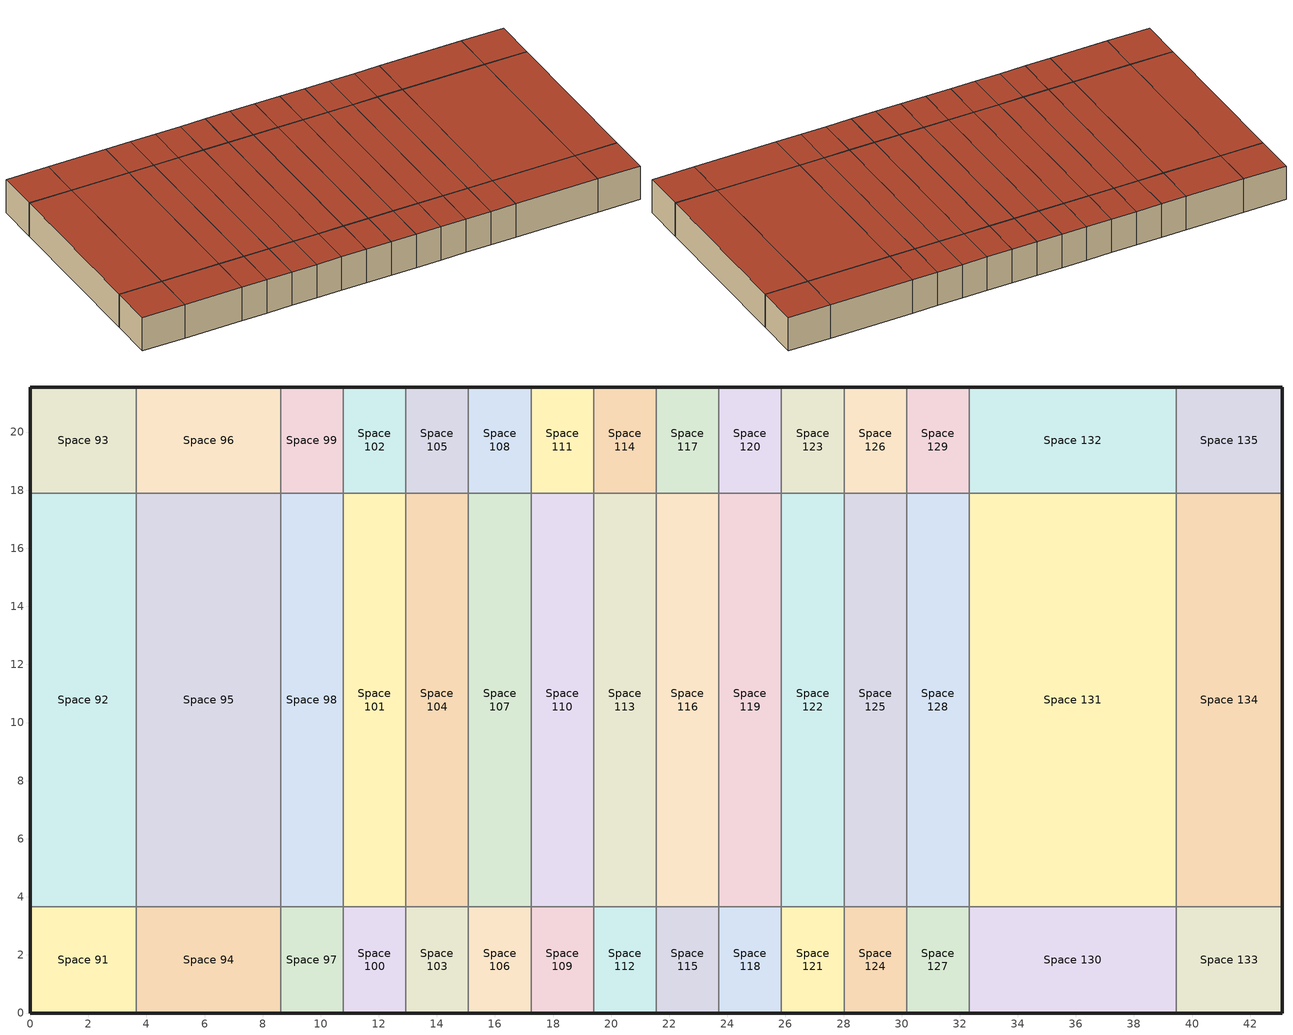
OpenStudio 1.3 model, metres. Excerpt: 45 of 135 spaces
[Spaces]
Space 91
 floor adiabatic (ExtSlabCarpet 4in ClimateZone 1-8): 0,0 0,3.66 3.66,3.66 3.66,0 z12.19
 wall outside: 0,3.66 0,0 3.66,0 z12.19:15.24
 wall to Space 92: 3.66,3.66 0,3.66 z12.19:15.24
 wall to Space 94: 3.66,0 3.66,3.66 z12.19:15.24
 roof outside: 3.66,0 3.66,3.66 0,3.66 0,0 z15.24
Space 92
 floor adiabatic (ExtSlabCarpet 4in ClimateZone 1-8): 0,3.66 0,17.9 3.66,17.9 3.66,3.66 z12.19
 wall outside: 0,17.9 0,3.66 z12.19:15.24
 wall to Space 93: 3.66,17.9 0,17.9 z12.19:15.24
 wall to Space 95: 3.66,3.66 3.66,17.9 z12.19:15.24
 roof outside: 3.66,3.66 3.66,17.9 0,17.9 0,3.66 z15.24
Space 93
 floor adiabatic (ExtSlabCarpet 4in ClimateZone 1-8): 0,17.9 0,21.55 3.66,21.55 3.66,17.9 z12.19
 wall outside: 3.66,21.55 0,21.55 0,17.9 z12.19:15.24
 wall to Space 96: 3.66,17.9 3.66,21.55 z12.19:15.24
 roof outside: 3.66,17.9 3.66,21.55 0,21.55 0,17.9 z15.24
Space 94
 floor adiabatic (ExtSlabCarpet 4in ClimateZone 1-8): 3.66,0 3.66,3.66 8.62,3.66 8.62,0 z12.19
 wall outside: 3.66,0 8.62,0 z12.19:15.24
 wall to Space 95: 8.62,3.66 3.66,3.66 z12.19:15.24
 wall to Space 97: 8.62,0 8.62,3.66 z12.19:15.24
 roof outside: 8.62,0 8.62,3.66 3.66,3.66 3.66,0 z15.24
Space 95
 floor adiabatic (ExtSlabCarpet 4in ClimateZone 1-8): 3.66,3.66 3.66,17.9 8.62,17.9 8.62,3.66 z12.19
 wall to Space 96: 8.62,17.9 3.66,17.9 z12.19:15.24
 wall to Space 98: 8.62,3.66 8.62,17.9 z12.19:15.24
 roof outside: 8.62,3.66 8.62,17.9 3.66,17.9 3.66,3.66 z15.24
Space 96
 floor adiabatic (ExtSlabCarpet 4in ClimateZone 1-8): 3.66,17.9 3.66,21.55 8.62,21.55 8.62,17.9 z12.19
 wall outside: 8.62,21.55 3.66,21.55 z12.19:15.24
 wall to Space 99: 8.62,17.9 8.62,21.55 z12.19:15.24
 roof outside: 8.62,17.9 8.62,21.55 3.66,21.55 3.66,17.9 z15.24
Space 97
 floor adiabatic (ExtSlabCarpet 4in ClimateZone 1-8): 8.62,0 8.62,3.66 10.78,3.66 10.78,0 z12.19
 wall outside: 8.62,0 10.78,0 z12.19:15.24
 wall to Space 98: 10.78,3.66 8.62,3.66 z12.19:15.24
 wall to Space 100: 10.78,0 10.78,3.66 z12.19:15.24
 roof outside: 10.78,0 10.78,3.66 8.62,3.66 8.62,0 z15.24
Space 98
 floor adiabatic (ExtSlabCarpet 4in ClimateZone 1-8): 8.62,3.66 8.62,17.9 10.78,17.9 10.78,3.66 z12.19
 wall to Space 99: 10.78,17.9 8.62,17.9 z12.19:15.24
 wall to Space 101: 10.78,3.66 10.78,17.9 z12.19:15.24
 roof outside: 10.78,3.66 10.78,17.9 8.62,17.9 8.62,3.66 z15.24
Space 99
 floor adiabatic (ExtSlabCarpet 4in ClimateZone 1-8): 8.62,17.9 8.62,21.55 10.78,21.55 10.78,17.9 z12.19
 wall outside: 10.78,21.55 8.62,21.55 z12.19:15.24
 wall to Space 102: 10.78,17.9 10.78,21.55 z12.19:15.24
 roof outside: 10.78,17.9 10.78,21.55 8.62,21.55 8.62,17.9 z15.24
Space 100
 floor adiabatic (ExtSlabCarpet 4in ClimateZone 1-8): 10.78,0 10.78,3.66 12.93,3.66 12.93,0 z12.19
 wall outside: 10.78,0 12.93,0 z12.19:15.24
 wall to Space 101: 12.93,3.66 10.78,3.66 z12.19:15.24
 wall to Space 103: 12.93,0 12.93,3.66 z12.19:15.24
 roof outside: 12.93,0 12.93,3.66 10.78,3.66 10.78,0 z15.24
Space 101
 floor adiabatic (ExtSlabCarpet 4in ClimateZone 1-8): 10.78,3.66 10.78,17.9 12.93,17.9 12.93,3.66 z12.19
 wall to Space 102: 12.93,17.9 10.78,17.9 z12.19:15.24
 wall to Space 104: 12.93,3.66 12.93,17.9 z12.19:15.24
 roof outside: 12.93,3.66 12.93,17.9 10.78,17.9 10.78,3.66 z15.24
Space 102
 floor adiabatic (ExtSlabCarpet 4in ClimateZone 1-8): 10.78,17.9 10.78,21.55 12.93,21.55 12.93,17.9 z12.19
 wall outside: 12.93,21.55 10.78,21.55 z12.19:15.24
 wall to Space 105: 12.93,17.9 12.93,21.55 z12.19:15.24
 roof outside: 12.93,17.9 12.93,21.55 10.78,21.55 10.78,17.9 z15.24
Space 103
 floor adiabatic (ExtSlabCarpet 4in ClimateZone 1-8): 12.93,0 12.93,3.66 15.09,3.66 15.09,0 z12.19
 wall outside: 12.93,0 15.09,0 z12.19:15.24
 wall to Space 104: 15.09,3.66 12.93,3.66 z12.19:15.24
 wall to Space 106: 15.09,0 15.09,3.66 z12.19:15.24
 roof outside: 15.09,0 15.09,3.66 12.93,3.66 12.93,0 z15.24
Space 104
 floor adiabatic (ExtSlabCarpet 4in ClimateZone 1-8): 12.93,3.66 12.93,17.9 15.09,17.9 15.09,3.66 z12.19
 wall to Space 105: 15.09,17.9 12.93,17.9 z12.19:15.24
 wall to Space 107: 15.09,3.66 15.09,17.9 z12.19:15.24
 roof outside: 15.09,3.66 15.09,17.9 12.93,17.9 12.93,3.66 z15.24
Space 105
 floor adiabatic (ExtSlabCarpet 4in ClimateZone 1-8): 12.93,17.9 12.93,21.55 15.09,21.55 15.09,17.9 z12.19
 wall outside: 15.09,21.55 12.93,21.55 z12.19:15.24
 wall to Space 108: 15.09,17.9 15.09,21.55 z12.19:15.24
 roof outside: 15.09,17.9 15.09,21.55 12.93,21.55 12.93,17.9 z15.24
Space 106
 floor adiabatic (ExtSlabCarpet 4in ClimateZone 1-8): 15.09,0 15.09,3.66 17.24,3.66 17.24,0 z12.19
 wall outside: 15.09,0 17.24,0 z12.19:15.24
 wall to Space 107: 17.24,3.66 15.09,3.66 z12.19:15.24
 wall to Space 109: 17.24,0 17.24,3.66 z12.19:15.24
 roof outside: 17.24,0 17.24,3.66 15.09,3.66 15.09,0 z15.24
Space 107
 floor adiabatic (ExtSlabCarpet 4in ClimateZone 1-8): 15.09,3.66 15.09,17.9 17.24,17.9 17.24,3.66 z12.19
 wall to Space 108: 17.24,17.9 15.09,17.9 z12.19:15.24
 wall to Space 110: 17.24,3.66 17.24,17.9 z12.19:15.24
 roof outside: 17.24,3.66 17.24,17.9 15.09,17.9 15.09,3.66 z15.24
Space 108
 floor adiabatic (ExtSlabCarpet 4in ClimateZone 1-8): 15.09,17.9 15.09,21.55 17.24,21.55 17.24,17.9 z12.19
 wall outside: 17.24,21.55 15.09,21.55 z12.19:15.24
 wall to Space 111: 17.24,17.9 17.24,21.55 z12.19:15.24
 roof outside: 17.24,17.9 17.24,21.55 15.09,21.55 15.09,17.9 z15.24
Space 109
 floor adiabatic (ExtSlabCarpet 4in ClimateZone 1-8): 17.24,0 17.24,3.66 19.4,3.66 19.4,0 z12.19
 wall outside: 17.24,0 19.4,0 z12.19:15.24
 wall to Space 110: 19.4,3.66 17.24,3.66 z12.19:15.24
 wall to Space 112: 19.4,0 19.4,3.66 z12.19:15.24
 roof outside: 19.4,0 19.4,3.66 17.24,3.66 17.24,0 z15.24
Space 110
 floor adiabatic (ExtSlabCarpet 4in ClimateZone 1-8): 17.24,3.66 17.24,17.9 19.4,17.9 19.4,3.66 z12.19
 wall to Space 111: 19.4,17.9 17.24,17.9 z12.19:15.24
 wall to Space 113: 19.4,3.66 19.4,17.9 z12.19:15.24
 roof outside: 19.4,3.66 19.4,17.9 17.24,17.9 17.24,3.66 z15.24
Space 111
 floor adiabatic (ExtSlabCarpet 4in ClimateZone 1-8): 17.24,17.9 17.24,21.55 19.4,21.55 19.4,17.9 z12.19
 wall outside: 19.4,21.55 17.24,21.55 z12.19:15.24
 wall to Space 114: 19.4,17.9 19.4,21.55 z12.19:15.24
 roof outside: 19.4,17.9 19.4,21.55 17.24,21.55 17.24,17.9 z15.24
Space 112
 floor adiabatic (ExtSlabCarpet 4in ClimateZone 1-8): 19.4,0 19.4,3.66 21.55,3.66 21.55,0 z12.19
 wall outside: 19.4,0 21.55,0 z12.19:15.24
 wall to Space 113: 21.55,3.66 19.4,3.66 z12.19:15.24
 wall to Space 115: 21.55,0 21.55,3.66 z12.19:15.24
 roof outside: 21.55,0 21.55,3.66 19.4,3.66 19.4,0 z15.24
Space 113
 floor adiabatic (ExtSlabCarpet 4in ClimateZone 1-8): 19.4,3.66 19.4,17.9 21.55,17.9 21.55,3.66 z12.19
 wall to Space 114: 21.55,17.9 19.4,17.9 z12.19:15.24
 wall to Space 116: 21.55,3.66 21.55,17.9 z12.19:15.24
 roof outside: 21.55,3.66 21.55,17.9 19.4,17.9 19.4,3.66 z15.24
Space 114
 floor adiabatic (ExtSlabCarpet 4in ClimateZone 1-8): 19.4,17.9 19.4,21.55 21.55,21.55 21.55,17.9 z12.19
 wall outside: 21.55,21.55 19.4,21.55 z12.19:15.24
 wall to Space 117: 21.55,17.9 21.55,21.55 z12.19:15.24
 roof outside: 21.55,17.9 21.55,21.55 19.4,21.55 19.4,17.9 z15.24
Space 115
 floor adiabatic (ExtSlabCarpet 4in ClimateZone 1-8): 21.55,0 21.55,3.66 23.71,3.66 23.71,0 z12.19
 wall outside: 21.55,0 23.71,0 z12.19:15.24
 wall to Space 116: 23.71,3.66 21.55,3.66 z12.19:15.24
 wall to Space 118: 23.71,0 23.71,3.66 z12.19:15.24
 roof outside: 23.71,0 23.71,3.66 21.55,3.66 21.55,0 z15.24
Space 116
 floor adiabatic (ExtSlabCarpet 4in ClimateZone 1-8): 21.55,3.66 21.55,17.9 23.71,17.9 23.71,3.66 z12.19
 wall to Space 117: 23.71,17.9 21.55,17.9 z12.19:15.24
 wall to Space 119: 23.71,3.66 23.71,17.9 z12.19:15.24
 roof outside: 23.71,3.66 23.71,17.9 21.55,17.9 21.55,3.66 z15.24
Space 117
 floor adiabatic (ExtSlabCarpet 4in ClimateZone 1-8): 21.55,17.9 21.55,21.55 23.71,21.55 23.71,17.9 z12.19
 wall outside: 23.71,21.55 21.55,21.55 z12.19:15.24
 wall to Space 120: 23.71,17.9 23.71,21.55 z12.19:15.24
 roof outside: 23.71,17.9 23.71,21.55 21.55,21.55 21.55,17.9 z15.24
Space 118
 floor adiabatic (ExtSlabCarpet 4in ClimateZone 1-8): 23.71,0 23.71,3.66 25.86,3.66 25.86,0 z12.19
 wall outside: 23.71,0 25.86,0 z12.19:15.24
 wall to Space 119: 25.86,3.66 23.71,3.66 z12.19:15.24
 wall to Space 121: 25.86,0 25.86,3.66 z12.19:15.24
 roof outside: 25.86,0 25.86,3.66 23.71,3.66 23.71,0 z15.24
Space 119
 floor adiabatic (ExtSlabCarpet 4in ClimateZone 1-8): 23.71,3.66 23.71,17.9 25.86,17.9 25.86,3.66 z12.19
 wall to Space 120: 25.86,17.9 23.71,17.9 z12.19:15.24
 wall to Space 122: 25.86,3.66 25.86,17.9 z12.19:15.24
 roof outside: 25.86,3.66 25.86,17.9 23.71,17.9 23.71,3.66 z15.24
Space 120
 floor adiabatic (ExtSlabCarpet 4in ClimateZone 1-8): 23.71,17.9 23.71,21.55 25.86,21.55 25.86,17.9 z12.19
 wall outside: 25.86,21.55 23.71,21.55 z12.19:15.24
 wall to Space 123: 25.86,17.9 25.86,21.55 z12.19:15.24
 roof outside: 25.86,17.9 25.86,21.55 23.71,21.55 23.71,17.9 z15.24
Space 121
 floor adiabatic (ExtSlabCarpet 4in ClimateZone 1-8): 25.86,0 25.86,3.66 28.02,3.66 28.02,0 z12.19
 wall outside: 25.86,0 28.02,0 z12.19:15.24
 wall to Space 122: 28.02,3.66 25.86,3.66 z12.19:15.24
 wall to Space 124: 28.02,0 28.02,3.66 z12.19:15.24
 roof outside: 28.02,0 28.02,3.66 25.86,3.66 25.86,0 z15.24
Space 122
 floor adiabatic (ExtSlabCarpet 4in ClimateZone 1-8): 25.86,3.66 25.86,17.9 28.02,17.9 28.02,3.66 z12.19
 wall to Space 123: 28.02,17.9 25.86,17.9 z12.19:15.24
 wall to Space 125: 28.02,3.66 28.02,17.9 z12.19:15.24
 roof outside: 28.02,3.66 28.02,17.9 25.86,17.9 25.86,3.66 z15.24
Space 123
 floor adiabatic (ExtSlabCarpet 4in ClimateZone 1-8): 25.86,17.9 25.86,21.55 28.02,21.55 28.02,17.9 z12.19
 wall outside: 28.02,21.55 25.86,21.55 z12.19:15.24
 wall to Space 126: 28.02,17.9 28.02,21.55 z12.19:15.24
 roof outside: 28.02,17.9 28.02,21.55 25.86,21.55 25.86,17.9 z15.24
Space 124
 floor adiabatic (ExtSlabCarpet 4in ClimateZone 1-8): 28.02,0 28.02,3.66 30.17,3.66 30.17,0 z12.19
 wall outside: 28.02,0 30.17,0 z12.19:15.24
 wall to Space 125: 30.17,3.66 28.02,3.66 z12.19:15.24
 wall to Space 127: 30.17,0 30.17,3.66 z12.19:15.24
 roof outside: 30.17,0 30.17,3.66 28.02,3.66 28.02,0 z15.24
Space 125
 floor adiabatic (ExtSlabCarpet 4in ClimateZone 1-8): 28.02,3.66 28.02,17.9 30.17,17.9 30.17,3.66 z12.19
 wall to Space 126: 30.17,17.9 28.02,17.9 z12.19:15.24
 wall to Space 128: 30.17,3.66 30.17,17.9 z12.19:15.24
 roof outside: 30.17,3.66 30.17,17.9 28.02,17.9 28.02,3.66 z15.24
Space 126
 floor adiabatic (ExtSlabCarpet 4in ClimateZone 1-8): 28.02,17.9 28.02,21.55 30.17,21.55 30.17,17.9 z12.19
 wall outside: 30.17,21.55 28.02,21.55 z12.19:15.24
 wall to Space 129: 30.17,17.9 30.17,21.55 z12.19:15.24
 roof outside: 30.17,17.9 30.17,21.55 28.02,21.55 28.02,17.9 z15.24
Space 127
 floor adiabatic (ExtSlabCarpet 4in ClimateZone 1-8): 30.17,0 30.17,3.66 32.33,3.66 32.33,0 z12.19
 wall outside: 30.17,0 32.33,0 z12.19:15.24
 wall to Space 128: 32.33,3.66 30.17,3.66 z12.19:15.24
 wall to Space 130: 32.33,0 32.33,3.66 z12.19:15.24
 roof outside: 32.33,0 32.33,3.66 30.17,3.66 30.17,0 z15.24
Space 128
 floor adiabatic (ExtSlabCarpet 4in ClimateZone 1-8): 30.17,3.66 30.17,17.9 32.33,17.9 32.33,3.66 z12.19
 wall to Space 129: 32.33,17.9 30.17,17.9 z12.19:15.24
 wall to Space 131: 32.33,3.66 32.33,17.9 z12.19:15.24
 roof outside: 32.33,3.66 32.33,17.9 30.17,17.9 30.17,3.66 z15.24
Space 129
 floor adiabatic (ExtSlabCarpet 4in ClimateZone 1-8): 30.17,17.9 30.17,21.55 32.33,21.55 32.33,17.9 z12.19
 wall outside: 32.33,21.55 30.17,21.55 z12.19:15.24
 wall to Space 132: 32.33,17.9 32.33,21.55 z12.19:15.24
 roof outside: 32.33,17.9 32.33,21.55 30.17,21.55 30.17,17.9 z15.24
Space 130
 floor adiabatic (ExtSlabCarpet 4in ClimateZone 1-8): 32.33,0 32.33,3.66 39.45,3.66 39.45,0 z12.19
 wall outside: 32.33,0 39.45,0 z12.19:15.24
 wall to Space 131: 39.45,3.66 32.33,3.66 z12.19:15.24
 wall to Space 133: 39.45,0 39.45,3.66 z12.19:15.24
 roof outside: 39.45,0 39.45,3.66 32.33,3.66 32.33,0 z15.24
Space 131
 floor adiabatic (ExtSlabCarpet 4in ClimateZone 1-8): 32.33,3.66 32.33,17.9 39.45,17.9 39.45,3.66 z12.19
 wall to Space 132: 39.45,17.9 32.33,17.9 z12.19:15.24
 wall to Space 134: 39.45,3.66 39.45,17.9 z12.19:15.24
 roof outside: 39.45,3.66 39.45,17.9 32.33,17.9 32.33,3.66 z15.24
Space 132
 floor adiabatic (ExtSlabCarpet 4in ClimateZone 1-8): 32.33,17.9 32.33,21.55 39.45,21.55 39.45,17.9 z12.19
 wall outside: 39.45,21.55 32.33,21.55 z12.19:15.24
 wall to Space 135: 39.45,17.9 39.45,21.55 z12.19:15.24
 roof outside: 39.45,17.9 39.45,21.55 32.33,21.55 32.33,17.9 z15.24
Space 133
 floor adiabatic (ExtSlabCarpet 4in ClimateZone 1-8): 39.45,0 39.45,3.66 43.11,3.66 43.11,0 z12.19
 wall outside: 39.45,0 43.11,0 43.11,3.66 z12.19:15.24
 wall to Space 134: 43.11,3.66 39.45,3.66 z12.19:15.24
 roof outside: 43.11,0 43.11,3.66 39.45,3.66 39.45,0 z15.24
Space 134
 floor adiabatic (ExtSlabCarpet 4in ClimateZone 1-8): 39.45,3.66 39.45,17.9 43.11,17.9 43.11,3.66 z12.19
 wall outside: 43.11,3.66 43.11,17.9 z12.19:15.24
 wall to Space 135: 43.11,17.9 39.45,17.9 z12.19:15.24
 roof outside: 43.11,3.66 43.11,17.9 39.45,17.9 39.45,3.66 z15.24
Space 135
 floor adiabatic (ExtSlabCarpet 4in ClimateZone 1-8): 39.45,17.9 39.45,21.55 43.11,21.55 43.11,17.9 z12.19
 wall outside: 43.11,17.9 43.11,21.55 39.45,21.55 z12.19:15.24
 roof outside: 43.11,17.9 43.11,21.55 39.45,21.55 39.45,17.9 z15.24
[ClimateZones]
Climate Zone Institution Name 1=ASHRAE; Climate Zone Document Name 1=ANSI/ASHRAE Standard 169; Climate Zone Document Year 1=2006; Climate Zone Institution Name 2=CEC; Climate Zone Document Name 2=California Climate Zone Descriptions; Climate Zone Document Year 2=1995
[Building]
Building 1: Default Construction Set=DOE Ref 2004 - CZ5 - Office
[DefaultConstructionSet]
DOE Ref 2004 - CZ5 - Office: Default Exterior Surface Constructions=Default Surface Constructions 1; Default Interior Surface Constructions=Default Surface Constructions 2; Default Ground Contact Surface Constructions=Default Surface Constructions 3; Default Exterior SubSurface Constructions=Default Sub Surface Constructions 1; Default Interior SubSurface Constructions=Default Sub Surface Constructions 2; Interior Partition Construction=Interior Partition
[DefaultSurfaceConstructions]
Name | Floor Construction | Wall Construction | Roof Ceiling Construction
Default Surface Constructions 1 | ExtSlabCarpet 4in ClimateZone 1-8 | ASHRAE 90.1-2004 ExtWall Mass ClimateZone 5 | ASHRAE 90.1-2004 ExtRoof IEAD ClimateZone 5-6
Default Surface Constructions 2 | Interior Floor | Interior Wall | Interior Ceiling
Default Surface Constructions 3 | ExtSlabCarpet 4in ClimateZone 1-8 | ExtSlabCarpet 4in ClimateZone 1-8 | ExtSlabCarpet 4in ClimateZone 1-8
[Construction]
ExtSlabCarpet 4in ClimateZone 1-8: MAT-CC05 4 HW CONCRETE, CP02 CARPET PAD
ASHRAE 90.1-2004 ExtWall Mass ClimateZone 5: 1IN Stucco, 8IN CONCRETE HW RefBldg, Mass NonRes Wall Insulation-1.43, 1/2IN Gypsum
ASHRAE 90.1-2004 ExtRoof IEAD ClimateZone 5-6: Roof Membrane, IEAD NonRes Roof Insulation-2.85, Metal Decking
Interior Floor: F16 Acoustic tile, F05 Ceiling air space resistance, M11 100mm lightweight concrete
Interior Wall: G01a 19mm gypsum board, F04 Wall air space resistance, G01a 19mm gypsum board
Interior Ceiling: M11 100mm lightweight concrete, F05 Ceiling air space resistance, F16 Acoustic tile
ASHRAE 90.1-2004 ExtWindow ClimateZone 4-6: Fixed Window 3.24/0.39/0.31
Exterior Door: F08 Metal surface, I01 25mm insulation board
Interior Window: Clear 3mm
Interior Door; Interior Partition: G05 25mm wood
[Material] Thermal Absorptance=0.9
Name | Roughness | Thickness {m} | Conductivity {W/m-K} | Density {kg/m3} | Specific Heat {J/kg-K} | Solar Absorptance | Visible Absorptance
MAT-CC05 4 HW CONCRETE | Rough | 0.1016 | 1.311 | 2240 | 836.8 | 0.85 | 0.85
1IN Stucco | Smooth | 0.0253 | 0.6918 | 1858 | 837 | 0.92 | 0.92
8IN CONCRETE HW RefBldg | Rough | 0.2032 | 1.311 | 2240 | 836.8 | 0.7 | 0.7
Mass NonRes Wall Insulation-1.43 | MediumRough | 0.0495495 | 0.049 | 265 | 836.8 | 0.7 | 0.7
1/2IN Gypsum | Smooth | 0.0127 | 0.16 | 784.9 | 830 | 0.4 | 0.4
Roof Membrane | VeryRough | 0.0095 | 0.16 | 1121.29 | 1460 | 0.7 | 0.7
IEAD NonRes Roof Insulation-2.85 | MediumRough | 0.127339 | 0.049 | 265 | 836.8 | 0.7 | 0.7
Metal Decking | MediumSmooth | 0.0015 | 45.006 | 7680 | 418.4 | 0.6 | 0.6
F16 Acoustic tile | MediumSmooth | 0.0191 | 0.06 | 368 | 590 | 0.3 | 0.3
M11 100mm lightweight concrete | MediumRough | 0.1016 | 0.53 | 1280 | 840 | 0.5 | 0.5
G01a 19mm gypsum board | MediumSmooth | 0.019 | 0.16 | 800 | 1090 | 0.4 | 0.4
F08 Metal surface | Smooth | 0.0008 | 45.28 | 7824 | 500 | 0.7 | 0.7
I01 25mm insulation board | MediumRough | 0.0254 | 0.03 | 43 | 1210 | 0.6 | 0.6
G05 25mm wood | MediumSmooth | 0.0254 | 0.15 | 608 | 1630 | 0.5 | 0.5
[Material:NoMass]
CP02 CARPET PAD: Roughness=Smooth; Thermal Resistance {m2-K/W}=0.1; Thermal Absorptance=0.9; Solar Absorptance=0.8; Visible Absorptance=0.8
[Material:AirGap]
Name | Thermal Resistance {m2-K/W}
F05 Ceiling air space resistance | 0.18
F04 Wall air space resistance | 0.15
[DefaultSubSurfaceConstructions]
Name | Fixed Window Construction | Operable Window Construction | Door Construction | Tubular Daylight Dome Construction | Tubular Daylight Diffuser Construction
Default Sub Surface Constructions 1 | ASHRAE 90.1-2004 ExtWindow ClimateZone 4-6 | ASHRAE 90.1-2004 ExtWindow ClimateZone 4-6 | Exterior Door | Interior Window | Interior Window
Default Sub Surface Constructions 2 | Interior Window | Interior Window | Interior Door
[WindowMaterial:SimpleGlazingSystem]
Fixed Window 3.24/0.39/0.31: U-Factor {W/m2-K}=3.23646; Solar Heat Gain Coefficient=0.39; Visible Transmittance=0.31
[WindowMaterial:Glazing]
Clear 3mm: Optical Data Type=SpectralAverage; Thickness {m}=0.003; Solar Transmittance at Normal Incidence=0.837; Front Side Solar Reflectance at Normal Incidence=0.075; Back Side Solar Reflectance at Normal Incidence=0; Visible Transmittance at Normal Incidence=0.898; Front Side Visible Reflectance at Normal Incidence=0.081; Back Side Visible Reflectance at Normal Incidence=0; Infrared Transmittance at Normal Incidence=0; Front Side Infrared Hemispherical Emissivity=0.84; Back Side Infrared Hemispherical Emissivity=0.84; Conductivity {W/m-K}=0.9; Dirt Correction Factor for Solar and Visible Transmittance=1; Solar Diffusing=Yes
[SpaceType] Standards Building Type=Office
Name | Default Schedule Set | Design Specification Outdoor Air Object | Standards Space Type
DOE Ref 2004 - Office - BreakRoom | DOE Ref 2004 - Office - BreakRoom Schedule Set | DOE Ref 2004 - Office - BreakRoom Ventilation | BreakRoom
DOE Ref 2004 - Office - ClosedOffice | DOE Ref 2004 - Office - ClosedOffice Schedule Set | DOE Ref 2004 - Office - ClosedOffice Ventilation | ClosedOffice
DOE Ref 2004 - Office - Conference | DOE Ref 2004 - Office - Conference Schedule Set | DOE Ref 2004 - Office - Conference Ventilation | Conference
DOE Ref 2004 - Office - Corridor | DOE Ref 2004 - Office - Corridor Schedule Set | DOE Ref 2004 - Office - Corridor Ventilation | Corridor
DOE Ref 2004 - Office - Elec/MechRoom | DOE Ref 2004 - Office - Elec/MechRoom Schedule Set | DOE Ref 2004 - Office - Elec/MechRoom Ventilation | Elec/MechRoom
DOE Ref 2004 - Office - IT_Room | DOE Ref 2004 - Office - IT_Room Schedule Set | DOE Ref 2004 - Office - IT_Room Ventilation | IT_Room
DOE Ref 2004 - Office - Lobby | DOE Ref 2004 - Office - Lobby Schedule Set | DOE Ref 2004 - Office - Lobby Ventilation | Lobby
DOE Ref 2004 - Office - OpenOffice | DOE Ref 2004 - Office - OpenOffice Schedule Set | DOE Ref 2004 - Office - OpenOffice Ventilation | OpenOffice
DOE Ref 2004 - Office - PrintRoom | DOE Ref 2004 - Office - PrintRoom Schedule Set | DOE Ref 2004 - Office - PrintRoom Ventilation | PrintRoom
DOE Ref 2004 - Office - Restroom | DOE Ref 2004 - Office - Restroom Schedule Set | DOE Ref 2004 - Office - Restroom Ventilation | Restroom
DOE Ref 2004 - Office - Stair | DOE Ref 2004 - Office - Stair Schedule Set | DOE Ref 2004 - Office - Stair Ventilation | Stair
DOE Ref 2004 - Office - Storage | DOE Ref 2004 - Office - Storage Schedule Set | DOE Ref 2004 - Office - Storage Ventilation | Storage
DOE Ref 2004 - Office - Vending | DOE Ref 2004 - Office - Vending Schedule Set | DOE Ref 2004 - Office - Vending Ventilation | Vending
[DefaultScheduleSet] Lighting Schedule=Office Bldg Light; Infiltration Schedule=Office Infil Quarter On
Name | Number of People Schedule | People Activity Level Schedule | Electric Equipment Schedule
DOE Ref 2004 - Office - BreakRoom Schedule Set; DOE Ref 2004 - Office - Conference Schedule Set; DOE Ref 2004 - Office - IT_Room Schedule Set; DOE Ref 2004 - Office - Lobby Schedule Set; DOE Ref 2004 - Office - PrintRoom Schedule Set; DOE Ref 2004 - Office - Restroom Schedule Set; DOE Ref 2004 - Office - Vending Schedule Set | Office Misc Occ | Office Activity | Office Bldg Equip
DOE Ref 2004 - Office - ClosedOffice Schedule Set; DOE Ref 2004 - Office - Corridor Schedule Set; DOE Ref 2004 - Office - OpenOffice Schedule Set | Office Work Occ | Office Activity | Office Bldg Equip
DOE Ref 2004 - Office - Elec/MechRoom Schedule Set |  |  | Office Bldg Equip
DOE Ref 2004 - Office - Stair Schedule Set; DOE Ref 2004 - Office - Storage Schedule Set
[Lights:Definition] Design Level Calculation Method=Watts/Area
Name | Watts per Space Floor Area {W/m2}
DOE Ref 2004 - Office - BreakRoom Lights Definition | 12.9167
DOE Ref 2004 - Office - ClosedOffice Lights Definition; DOE Ref 2004 - Office - IT_Room Lights Definition; DOE Ref 2004 - Office - OpenOffice Lights Definition; DOE Ref 2004 - Office - PrintRoom Lights Definition | 11.8403
DOE Ref 2004 - Office - Conference Lights Definition; DOE Ref 2004 - Office - Lobby Lights Definition | 13.9931
DOE Ref 2004 - Office - Corridor Lights Definition; DOE Ref 2004 - Office - Vending Lights Definition | 5.38196
DOE Ref 2004 - Office - Elec/MechRoom Lights Definition | 16.1459
DOE Ref 2004 - Office - Restroom Lights Definition | 9.68752
DOE Ref 2004 - Office - Stair Lights Definition | 6.45835
DOE Ref 2004 - Office - Storage Lights Definition | 8.61113
[Lights]
Name | Lights Definition | Space or SpaceType
DOE Ref 2004 - Office - BreakRoom Lights | DOE Ref 2004 - Office - BreakRoom Lights Definition | DOE Ref 2004 - Office - BreakRoom
DOE Ref 2004 - Office - ClosedOffice Lights | DOE Ref 2004 - Office - ClosedOffice Lights Definition | DOE Ref 2004 - Office - ClosedOffice
DOE Ref 2004 - Office - Conference Lights | DOE Ref 2004 - Office - Conference Lights Definition | DOE Ref 2004 - Office - Conference
DOE Ref 2004 - Office - Corridor Lights | DOE Ref 2004 - Office - Corridor Lights Definition | DOE Ref 2004 - Office - Corridor
DOE Ref 2004 - Office - Elec/MechRoom Lights | DOE Ref 2004 - Office - Elec/MechRoom Lights Definition | DOE Ref 2004 - Office - Elec/MechRoom
DOE Ref 2004 - Office - IT_Room Lights | DOE Ref 2004 - Office - IT_Room Lights Definition | DOE Ref 2004 - Office - IT_Room
DOE Ref 2004 - Office - Lobby Lights | DOE Ref 2004 - Office - Lobby Lights Definition | DOE Ref 2004 - Office - Lobby
DOE Ref 2004 - Office - OpenOffice Lights | DOE Ref 2004 - Office - OpenOffice Lights Definition | DOE Ref 2004 - Office - OpenOffice
DOE Ref 2004 - Office - PrintRoom Lights | DOE Ref 2004 - Office - PrintRoom Lights Definition | DOE Ref 2004 - Office - PrintRoom
DOE Ref 2004 - Office - Restroom Lights | DOE Ref 2004 - Office - Restroom Lights Definition | DOE Ref 2004 - Office - Restroom
DOE Ref 2004 - Office - Stair Lights | DOE Ref 2004 - Office - Stair Lights Definition | DOE Ref 2004 - Office - Stair
DOE Ref 2004 - Office - Storage Lights | DOE Ref 2004 - Office - Storage Lights Definition | DOE Ref 2004 - Office - Storage
DOE Ref 2004 - Office - Vending Lights | DOE Ref 2004 - Office - Vending Lights Definition | DOE Ref 2004 - Office - Vending
[DesignSpecification:OutdoorAir] Outdoor Air Method=Sum
Name | Outdoor Air Flow per Person {m3/s-person} | Outdoor Air Flow per Floor Area {m3/s-m2}
DOE Ref 2004 - Office - BreakRoom Ventilation; DOE Ref 2004 - Office - Lobby Ventilation | 0.00707921
DOE Ref 2004 - Office - ClosedOffice Ventilation; DOE Ref 2004 - Office - Conference Ventilation; DOE Ref 2004 - Office - Elec/MechRoom Ventilation; DOE Ref 2004 - Office - OpenOffice Ventilation | 0.00943895
DOE Ref 2004 - Office - Corridor Ventilation; DOE Ref 2004 - Office - IT_Room Ventilation; DOE Ref 2004 - Office - PrintRoom Ventilation; DOE Ref 2004 - Office - Stair Ventilation; DOE Ref 2004 - Office - Storage Ventilation; DOE Ref 2004 - Office - Vending Ventilation |  | 0.000254
DOE Ref 2004 - Office - Restroom Ventilation |  | 0.0048768
[People:Definition] Number of People Calculation Method=People/Area; Fraction Radiant=0.3
Name | People per Space Floor Area {person/m2}
DOE Ref 2004 - Office - BreakRoom People Definition; DOE Ref 2004 - Office - Conference People Definition | 0.538196
DOE Ref 2004 - Office - ClosedOffice People Definition | 0.0511286
DOE Ref 2004 - Office - Corridor People Definition; DOE Ref 2004 - Office - Vending People Definition | 0.0107639
DOE Ref 2004 - Office - IT_Room People Definition | 0.0538196
DOE Ref 2004 - Office - Lobby People Definition; DOE Ref 2004 - Office - PrintRoom People Definition; DOE Ref 2004 - Office - Restroom People Definition | 0.107639
DOE Ref 2004 - Office - OpenOffice People Definition | 0.0565105
[People]
Name | People Definition | Space or SpaceType
DOE Ref 2004 - Office - BreakRoom People | DOE Ref 2004 - Office - BreakRoom People Definition | DOE Ref 2004 - Office - BreakRoom
DOE Ref 2004 - Office - ClosedOffice People | DOE Ref 2004 - Office - ClosedOffice People Definition | DOE Ref 2004 - Office - ClosedOffice
DOE Ref 2004 - Office - Conference People | DOE Ref 2004 - Office - Conference People Definition | DOE Ref 2004 - Office - Conference
DOE Ref 2004 - Office - Corridor People | DOE Ref 2004 - Office - Corridor People Definition | DOE Ref 2004 - Office - Corridor
DOE Ref 2004 - Office - IT_Room People | DOE Ref 2004 - Office - IT_Room People Definition | DOE Ref 2004 - Office - IT_Room
DOE Ref 2004 - Office - Lobby People | DOE Ref 2004 - Office - Lobby People Definition | DOE Ref 2004 - Office - Lobby
DOE Ref 2004 - Office - OpenOffice People | DOE Ref 2004 - Office - OpenOffice People Definition | DOE Ref 2004 - Office - OpenOffice
DOE Ref 2004 - Office - PrintRoom People | DOE Ref 2004 - Office - PrintRoom People Definition | DOE Ref 2004 - Office - PrintRoom
DOE Ref 2004 - Office - Restroom People | DOE Ref 2004 - Office - Restroom People Definition | DOE Ref 2004 - Office - Restroom
DOE Ref 2004 - Office - Vending People | DOE Ref 2004 - Office - Vending People Definition | DOE Ref 2004 - Office - Vending
[SpaceInfiltration:DesignFlowRate] Design Flow Rate Calculation Method=Flow/ExteriorArea; Flow per Exterior Surface Area {m3/s-m2}=0.00030226
Name | Space or SpaceType
DOE Ref 2004 - Office - BreakRoom Infiltration | DOE Ref 2004 - Office - BreakRoom
DOE Ref 2004 - Office - ClosedOffice Infiltration | DOE Ref 2004 - Office - ClosedOffice
DOE Ref 2004 - Office - Conference Infiltration | DOE Ref 2004 - Office - Conference
DOE Ref 2004 - Office - Corridor Infiltration | DOE Ref 2004 - Office - Corridor
DOE Ref 2004 - Office - Elec/MechRoom Infiltration | DOE Ref 2004 - Office - Elec/MechRoom
DOE Ref 2004 - Office - IT_Room Infiltration | DOE Ref 2004 - Office - IT_Room
DOE Ref 2004 - Office - Lobby Infiltration | DOE Ref 2004 - Office - Lobby
DOE Ref 2004 - Office - OpenOffice Infiltration | DOE Ref 2004 - Office - OpenOffice
DOE Ref 2004 - Office - PrintRoom Infiltration | DOE Ref 2004 - Office - PrintRoom
DOE Ref 2004 - Office - Restroom Infiltration | DOE Ref 2004 - Office - Restroom
DOE Ref 2004 - Office - Stair Infiltration | DOE Ref 2004 - Office - Stair
DOE Ref 2004 - Office - Storage Infiltration | DOE Ref 2004 - Office - Storage
DOE Ref 2004 - Office - Vending Infiltration | DOE Ref 2004 - Office - Vending
[ElectricEquipment:Definition] Design Level Calculation Method=Watts/Area
Name | Watts per Space Floor Area {W/m2}
DOE Ref 2004 - Office - BreakRoom Electric Equipment Definition | 60.0626
DOE Ref 2004 - Office - ClosedOffice Electric Equipment Definition | 9.3646
DOE Ref 2004 - Office - Conference Electric Equipment Definition | 10.7639
DOE Ref 2004 - Office - Corridor Electric Equipment Definition | 3.12153
DOE Ref 2004 - Office - Elec/MechRoom Electric Equipment Definition; DOE Ref 2004 - Office - Lobby Electric Equipment Definition; DOE Ref 2004 - Office - Restroom Electric Equipment Definition | 2.90626
DOE Ref 2004 - Office - IT_Room Electric Equipment Definition | 21.5278
DOE Ref 2004 - Office - OpenOffice Electric Equipment Definition | 10.3334
DOE Ref 2004 - Office - PrintRoom Electric Equipment Definition | 58.1251
DOE Ref 2004 - Office - Vending Electric Equipment Definition | 41.4411
[ElectricEquipment]
Name | Electric Equipment Definition | Space or SpaceType
DOE Ref 2004 - Office - BreakRoom Electric Equipment | DOE Ref 2004 - Office - BreakRoom Electric Equipment Definition | DOE Ref 2004 - Office - BreakRoom
DOE Ref 2004 - Office - ClosedOffice Electric Equipment | DOE Ref 2004 - Office - ClosedOffice Electric Equipment Definition | DOE Ref 2004 - Office - ClosedOffice
DOE Ref 2004 - Office - Conference Electric Equipment | DOE Ref 2004 - Office - Conference Electric Equipment Definition | DOE Ref 2004 - Office - Conference
DOE Ref 2004 - Office - Corridor Electric Equipment | DOE Ref 2004 - Office - Corridor Electric Equipment Definition | DOE Ref 2004 - Office - Corridor
DOE Ref 2004 - Office - Elec/MechRoom Electric Equipment | DOE Ref 2004 - Office - Elec/MechRoom Electric Equipment Definition | DOE Ref 2004 - Office - Elec/MechRoom
DOE Ref 2004 - Office - IT_Room Electric Equipment | DOE Ref 2004 - Office - IT_Room Electric Equipment Definition | DOE Ref 2004 - Office - IT_Room
DOE Ref 2004 - Office - Lobby Electric Equipment | DOE Ref 2004 - Office - Lobby Electric Equipment Definition | DOE Ref 2004 - Office - Lobby
DOE Ref 2004 - Office - OpenOffice Electric Equipment | DOE Ref 2004 - Office - OpenOffice Electric Equipment Definition | DOE Ref 2004 - Office - OpenOffice
DOE Ref 2004 - Office - PrintRoom Electric Equipment | DOE Ref 2004 - Office - PrintRoom Electric Equipment Definition | DOE Ref 2004 - Office - PrintRoom
DOE Ref 2004 - Office - Restroom Electric Equipment | DOE Ref 2004 - Office - Restroom Electric Equipment Definition | DOE Ref 2004 - Office - Restroom
DOE Ref 2004 - Office - Vending Electric Equipment | DOE Ref 2004 - Office - Vending Electric Equipment Definition | DOE Ref 2004 - Office - Vending
[BuildingStory]
Building Story 3: Nominal Z Coordinate {m}=12.192; Nominal Floor to Floor Height {m}=3.048
[Space] Building Story=Building Story 3
Name | Space Type | Thermal Zone
Space 91 | DOE Ref 2004 - Office - ClosedOffice | Thermal Zone 91
Space 92 | DOE Ref 2004 - Office - ClosedOffice | Thermal Zone 92
Space 93 | DOE Ref 2004 - Office - ClosedOffice | Thermal Zone 93
Space 94 | DOE Ref 2004 - Office - ClosedOffice | Thermal Zone 94
Space 95 | DOE Ref 2004 - Office - ClosedOffice | Thermal Zone 95
Space 96 | DOE Ref 2004 - Office - ClosedOffice | Thermal Zone 96
Space 97 | DOE Ref 2004 - Office - Restroom | Thermal Zone 97
Space 98 | DOE Ref 2004 - Office - Restroom | Thermal Zone 98
Space 99 | DOE Ref 2004 - Office - Restroom | Thermal Zone 99
Space 100 | DOE Ref 2004 - Office - PrintRoom | Thermal Zone 100
Space 101 | DOE Ref 2004 - Office - PrintRoom | Thermal Zone 101
Space 102 | DOE Ref 2004 - Office - PrintRoom | Thermal Zone 102
Space 103 | DOE Ref 2004 - Office - Corridor | Thermal Zone 103
Space 104 | DOE Ref 2004 - Office - Corridor | Thermal Zone 104
Space 105 | DOE Ref 2004 - Office - Corridor | Thermal Zone 105
Space 106 | DOE Ref 2004 - Office - Elec/MechRoom | Thermal Zone 106
Space 107 | DOE Ref 2004 - Office - Elec/MechRoom | Thermal Zone 107
Space 108 | DOE Ref 2004 - Office - Elec/MechRoom | Thermal Zone 108
Space 109 | DOE Ref 2004 - Office - Lobby | Thermal Zone 109
Space 110 | DOE Ref 2004 - Office - Lobby | Thermal Zone 110
Space 111 | DOE Ref 2004 - Office - Lobby | Thermal Zone 111
Space 112 | DOE Ref 2004 - Office - Stair | Thermal Zone 112
Space 113 | DOE Ref 2004 - Office - Stair | Thermal Zone 113
Space 114 | DOE Ref 2004 - Office - Stair | Thermal Zone 114
Space 115 | DOE Ref 2004 - Office - Vending | Thermal Zone 115
Space 116 | DOE Ref 2004 - Office - Vending | Thermal Zone 116
Space 117 | DOE Ref 2004 - Office - Vending | Thermal Zone 117
Space 118 | DOE Ref 2004 - Office - IT_Room | Thermal Zone 118
Space 119 | DOE Ref 2004 - Office - IT_Room | Thermal Zone 119
Space 120 | DOE Ref 2004 - Office - IT_Room | Thermal Zone 120
Space 121 | DOE Ref 2004 - Office - BreakRoom | Thermal Zone 121
Space 122 | DOE Ref 2004 - Office - BreakRoom | Thermal Zone 122
Space 123 | DOE Ref 2004 - Office - BreakRoom | Thermal Zone 123
Space 124 | DOE Ref 2004 - Office - Conference | Thermal Zone 124
Space 125 | DOE Ref 2004 - Office - Conference | Thermal Zone 125
Space 126 | DOE Ref 2004 - Office - Conference | Thermal Zone 126
Space 127 | DOE Ref 2004 - Office - Storage | Thermal Zone 127
Space 128 | DOE Ref 2004 - Office - Storage | Thermal Zone 128
Space 129 | DOE Ref 2004 - Office - Storage | Thermal Zone 129
Space 130 | DOE Ref 2004 - Office - OpenOffice | Thermal Zone 130
Space 131 | DOE Ref 2004 - Office - OpenOffice | Thermal Zone 131
Space 132 | DOE Ref 2004 - Office - OpenOffice | Thermal Zone 132
Space 133 | DOE Ref 2004 - Office - OpenOffice | Thermal Zone 133
Space 134 | DOE Ref 2004 - Office - OpenOffice | Thermal Zone 134
Space 135 | DOE Ref 2004 - Office - OpenOffice | Thermal Zone 135
[ThermalZone] Multiplier=1; Use Ideal Air Loads=No
Thermal Zone 91; Thermal Zone 92; Thermal Zone 93; Thermal Zone 94; Thermal Zone 95; Thermal Zone 96; Thermal Zone 97; Thermal Zone 98; Thermal Zone 99; Thermal Zone 100; Thermal Zone 101; Thermal Zone 102; Thermal Zone 103; Thermal Zone 104; Thermal Zone 105; Thermal Zone 106; Thermal Zone 107; Thermal Zone 108; Thermal Zone 109; Thermal Zone 110; Thermal Zone 111; Thermal Zone 112; Thermal Zone 113; Thermal Zone 114; Thermal Zone 115; Thermal Zone 116; Thermal Zone 117; Thermal Zone 118; Thermal Zone 119; Thermal Zone 120; Thermal Zone 121; Thermal Zone 122; Thermal Zone 123; Thermal Zone 124; Thermal Zone 125; Thermal Zone 126; Thermal Zone 127; Thermal Zone 128; Thermal Zone 129; Thermal Zone 130; Thermal Zone 131; Thermal Zone 132; Thermal Zone 133; Thermal Zone 134; Thermal Zone 135
[Schedule:Ruleset]
Name | Default Day Schedule | Summer Design Day Schedule | Winter Design Day Schedule
Office Bldg Light | Office Bldg Light Default Schedule | Office Bldg Light Summer Design Day | Office Bldg Light Winter Design Day
Office Misc Occ | Office Bldg Occ Default Schedule 1 | Office Bldg Occ Summer Design Day 1 | Office Bldg Occ Winter Design Day 1
Office Activity | Office Activity Default Schedule | Office Activity Summer Design Day | Office Activity Winter Design Day
Office Infil Quarter On | Office Infil Quarter On Default Schedule | Office Infil Quarter On Summer Design Day | Office Infil Quarter On Winter Design Day
Office Bldg Equip | Office Bldg Equip Default Schedule | Office Bldg Equip Summer Design Day | Office Bldg Equip Winter Design Day
Office Work Occ | Office Bldg Occ Default Schedule | Office Bldg Occ Summer Design Day | Office Bldg Occ Winter Design Day
[Schedule:Day]
Office Bldg Light Default Schedule: 5, 0, 0.05, 7, 0, 0.1, 8, 0, 0.3, 17, 0, 0.9, 18, 0, 0.7, 20, 0, 0.5, 22, 0, 0.3, 23, 0, 0.1, 24, 0, 0.05
Office Bldg Light Summer Design Day; Office Infil Quarter On Rule 1 Day Schedule; Office Bldg Equip Summer Design Day: 24, 0, 1
Office Bldg Light Winter Design Day; Office Bldg Occ Winter Design Day 1; Office Bldg Occ Rule 1 Day Schedule 1; Office Bldg Equip Winter Design Day; Office Bldg Occ Winter Design Day; Office Bldg Occ Rule 1 Day Schedule: 24, 0, 0
Office Bldg Light Rule 1 Day Schedule: 24, 0, 0.05
Office Bldg Light Rule 2 Day Schedule: 6, 0, 0.05, 8, 0, 0.1, 14, 0, 0.5, 17, 0, 0.15, 24, 0, 0.05
Office Bldg Occ Default Schedule 1: 6, 0, 0, 7, 0, 0.1, 8, 0, 0.2, 20, 0, 0.4, 22, 0, 0.1, 24, 0, 0.05
Office Bldg Occ Summer Design Day 1; Office Bldg Occ Summer Design Day: 6, 0, 0, 22, 0, 1, 24, 0, 0.05
Office Bldg Occ Rule 2 Day Schedule 1: 6, 0, 0, 8, 0, 0.1, 14, 0, 0.25, 17, 0, 0.1, 24, 0, 0
Office Activity Default Schedule; Office Activity Summer Design Day; Office Activity Winter Design Day: 24, 0, 132
Office Infil Quarter On Default Schedule; Office Infil Quarter On Summer Design Day: 6, 0, 1, 22, 0, 0.25, 24, 0, 1
Office Infil Quarter On Winter Design Day; Office Infil Quarter On Rule 2 Day Schedule: 6, 0, 1, 18, 0, 0.25, 24, 0, 1
Office Bldg Equip Default Schedule: 8, 0, 0.4, 12, 0, 0.9, 13, 0, 0.8, 17, 0, 0.9, 18, 0, 0.8, 20, 0, 0.6, 22, 0, 0.5, 24, 0, 0.4
Office Bldg Equip Rule 1 Day Schedule: 24, 0, 0.3
Office Bldg Equip Rule 2 Day Schedule: 6, 0, 0.3, 8, 0, 0.4, 14, 0, 0.5, 17, 0, 0.35, 24, 0, 0.3
Office Bldg Occ Default Schedule: 6, 0, 0, 7, 0, 0.1, 8, 0, 0.2, 12, 0, 0.85, 13, 0, 0.5, 17, 0, 0.85, 18, 0, 0.7, 20, 0, 0.4, 22, 0, 0.1, 24, 0, 0.05
Office Bldg Occ Rule 2 Day Schedule: 6, 0, 0, 8, 0, 0.1, 14, 0, 0.4, 17, 0, 0.1, 24, 0, 0
[Schedule:Rule] Apply Monday=No; Apply Tuesday=No; Apply Wednesday=No; Apply Thursday=No; Apply Friday=No; Date Specification Type=DateRange; Start Month=1; Start Day=1; End Month=12; End Day=31
Name | Schedule Ruleset | Rule Order | Day Schedule | Apply Sunday | Apply Saturday
Office Bldg Light Rule 1 | Office Bldg Light | 0 | Office Bldg Light Rule 1 Day Schedule | Yes | No
Office Bldg Light Rule 2 | Office Bldg Light | 1 | Office Bldg Light Rule 2 Day Schedule | No | Yes
Office Misc Occ Rule 1 | Office Misc Occ | 0 | Office Bldg Occ Rule 1 Day Schedule 1 | Yes | No
Office Misc Occ Rule 2 | Office Misc Occ | 1 | Office Bldg Occ Rule 2 Day Schedule 1 | No | Yes
Office Infil Quarter On Rule 1 | Office Infil Quarter On | 0 | Office Infil Quarter On Rule 1 Day Schedule | Yes | No
Office Infil Quarter On Rule 2 | Office Infil Quarter On | 1 | Office Infil Quarter On Rule 2 Day Schedule | No | Yes
Office Bldg Equip Rule 1 | Office Bldg Equip | 0 | Office Bldg Equip Rule 1 Day Schedule | Yes | No
Office Bldg Equip Rule 2 | Office Bldg Equip | 1 | Office Bldg Equip Rule 2 Day Schedule | No | Yes
Office Work Occ Rule 1 | Office Work Occ | 0 | Office Bldg Occ Rule 1 Day Schedule | Yes | No
Office Work Occ Rule 2 | Office Work Occ | 1 | Office Bldg Occ Rule 2 Day Schedule | No | Yes
